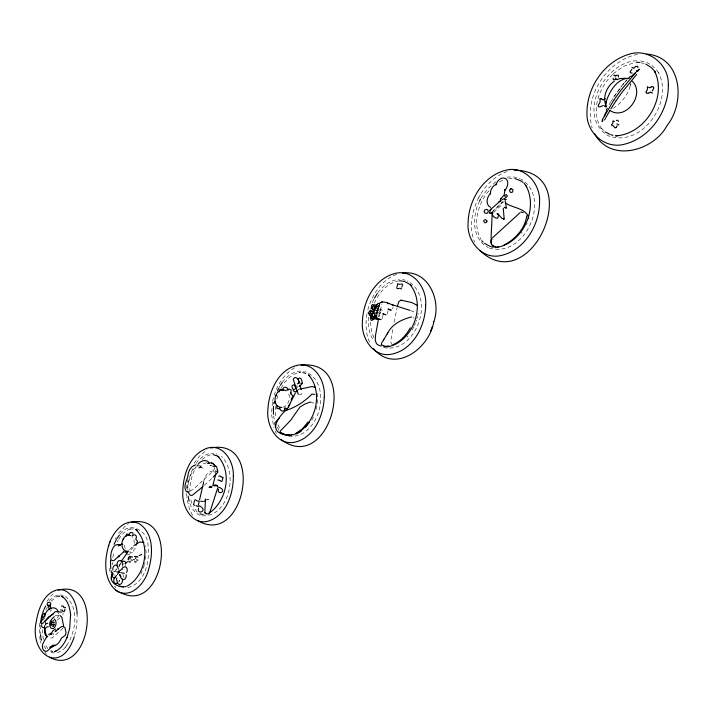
<?xml version="1.0" encoding="UTF-8"?>
<svg xmlns="http://www.w3.org/2000/svg" width="714" height="714" viewBox="0 0 714 714"><rect width="100%" height="100%" fill="white"/><g stroke="black" fill="none" stroke-linecap="round" stroke-linejoin="round"><path stroke-width="0.54" stroke-dasharray="3.57 2.68" d="M112.428 563.748L112.419 564.256L112.464 562.561M189.826 492.169C189.656 483.226 191.879 474.212 196.439 466.501M187.764 490.143C187.836 481.7 190.12 473.257 194.404 465.974M40.18 625.491L40.314 633.684M134.33 543.372L133.813 539.07L131.831 536.16M125.86 564.105L125.512 566.086M368.522 317.186C367.799 325.066 368.906 333.447 373.449 340.096M275.613 406.061L275.399 413.022L276.077 418.493M186.497 488.528L187.996 478.657M51.194 609.952L50.81 610.997L49.944 611.077M122.826 566.836L122.674 562.927M39.707 623.242L39.368 633.238M366.916 314.08C365.372 323.763 365.63 334.143 369.995 343.095M123.986 577.492L122.853 574.502M145.531 559.374L146.084 552.859L145.638 545.871M45.794 621.992L45.535 624.83M272.409 402.241L271.552 414.548L273.837 427.561M112.821 557.42L113.928 551.458M393.048 306.913L392.691 308.912M417.868 314.597L418.118 313.196M378.929 316.614L381.928 303.932M392.745 329.565L390.647 341.363L391.656 344.523M394.173 322.228L397.082 307.752M630.855 83.243L630.391 85.564L630.703 83.975C628.739 93.57 622.269 102.182 614.192 107.591M272.632 401.214C275.533 387.14 283.628 373.02 296.89 366.505M316.248 409.363L317.703 401.322L317.739 393.244M417.565 316.061L416.86 318.801M144.558 564.221L144.951 562.623M203.624 482.343C204.017 477.104 207.23 471.776 212.745 470.901M74.667 635.389L76.809 625.589L77.157 614.772M276.889 399.019L277.916 395.565M144.362 565.024L140.953 573.904M367.853 309.751C371.976 294.632 381.91 279.629 397.171 274.114M382.945 315.32L382.231 318.703M388.121 310.536L387.318 314.133M416.003 321.514L416.449 320.167M119.773 580.402L118.783 582.133M415.512 322.844L414.423 325.468M214.869 467.42L213.406 470.776L193.244 489.411L189.085 491.303M45.91 609.943L48.115 605.463M58.967 615.334L57.281 617.905M372.297 302.486L373.931 299.041M374.368 303.218C378.786 293.061 386.863 283.199 398.207 280.923M526.539 224.642L527.164 223.321M493.133 211.165L493.758 210.193M478.799 197.448C471.749 210.96 468.723 227.632 474.596 242.108M479.621 200.964C472.016 215.726 471.463 239.172 488.349 247.615M313.473 417.03L311.411 420.93M413.825 326.744L411.773 330.555M133.447 546.79L131.171 550.003L129.582 550.985M115.052 539.186L115.891 537.642M117.31 541.935L118.256 540.177M279.031 387.648L279.879 386.131M281.084 388.264C285.109 380.749 291.705 373.511 300.549 372.235L298.809 372.485L302.736 372.61M481.075 193.539C487.662 182.998 497.596 173.823 509.912 170.78M609.158 104.61L610.55 102.191M478.675 197.671L481.343 193.066M481.058 198.171L487.537 188.969L496.328 181.427M610.907 101.691L613.335 97.782M46.919 601.375L51.113 595.824L55.281 591.897M118.738 539.302C121.648 534.5 125.825 529.824 131.546 528.61L129.85 528.985L133.643 528.985M66.75 645.527C75.916 631.578 79.861 607.275 64.885 596.011M194.137 463.315L199.411 456.201L207.122 449.686M613.647 97.193L620.1 88.081M614.37 96.194L622.242 85.448M115.73 569.924L116.534 568.772M379.402 311.866L381.026 309.314L380.241 308.162M503.022 201.616L493.017 211.255M377.884 292.704C382.99 285.814 390.531 279.808 399.429 279.451M62.868 615.111L63.109 613.147M521.211 233.255L522.068 232.104M119.8 580.286L118.64 581.285M503.138 201.812L502.995 202.571L501.487 203.035M118.569 533.269L126.298 525.031M196.127 463.368C200.152 457.71 206.507 452.631 213.816 453.381M51.087 652.4C56.37 654.14 62.038 651.507 65.331 647.303M620.707 87.278L621.948 85.734M65.126 647.562L66.938 645.286M282.333 382.374C287.224 375.537 295.489 369.593 304.289 371.396M113.258 573.146L114.249 575.538M49.507 635.514L48.998 636.022M488.813 190.879C477.818 203.847 472.204 223.955 481.04 239.502M622.822 84.743L623.982 83.342M622.563 84.957L623.795 83.476M406.926 337.178L407.801 336.169M115.106 571.164L116.694 569.388M624.42 82.735L627.428 79.334M122.397 569.986L122.995 569.308M625.687 81.36L627.347 79.513M129.484 549.744L133.018 546.272M49.346 600.608L54.532 596.297L58.146 595.083M51.113 601.215L56.201 596.984M120.202 534.045C129.43 520.479 148.253 530.797 147.968 545.237C150.226 561.124 144.746 585.337 126.057 587.872M612.505 74.506C598.734 87.965 590.085 111.634 601.67 128.975L600.661 127.476L604.401 131.242M44.973 625.294L48.864 621.698M492.348 211.496L503.022 201.955M493.66 212.37L502.834 203.892M57.352 620.18L60.503 617.28M204.32 485.288L212.326 477.916M63.019 628.222L52.229 637.932L48.454 638.066M613.272 73.729L623.518 66.357L634.434 62.671M201.982 459.513L206.194 456.362L211.049 454.613M297.809 390.139L299.3 388.925M55.085 615.941L56.263 615.218L59.458 615.432M127.101 524.513L128.707 523.478M122.612 564.488L124.397 563.435M499.63 181.847L504.361 179.625M612.942 108.296L613.531 107.992M297.051 386.31L298.309 385.935M207.23 499.648L208.568 499.229L207.462 499.559M282.905 407.283C288.875 405.525 291.232 397.064 287.742 392.12M56.335 596.636L58.066 596.226M637.566 54.318C606.248 60.797 583.445 96.881 592.102 127.86M378.456 316.793L379.33 316.115L378.59 314.803M379.125 309.93L381.517 309.608L382.204 310.92L381.553 311.822L378.956 312.366M211.567 465.135L209.943 465.403L211.451 465.394M507.038 177.143L512.786 176.769L519.837 178.5M508.6 178.527L513.928 178.446M48.159 623.376L45.134 623.027M636.593 60.735C604.115 61.922 575.734 116.141 608.48 135.91C641.85 148.075 674.319 101.566 658.246 72.266M297.435 387.532L297.997 387.488M206.596 462.726L202.446 464.189L198.43 468.991L200.455 467.483L202.981 468.018L204.133 468.964M202.116 514.366L204.231 514.526M60.36 594.941L63.18 595.369M127.27 554.403L129.261 554.564L131.314 552.029L129.645 551.922L133.081 553.1L134.116 549.2L136.338 548.049L136.481 547.138M115.382 571.539L116.186 571.673M288.742 436.343C319.381 439.28 333.893 383.73 305.369 371.699M202.267 515.829C229.069 517.052 238.788 472.641 221.394 456.371M640.583 60.94L647.179 62.698L651.168 64.903M640.681 62.627L644.885 63.751M52.64 633.952L53.711 634.184L52.979 633.898M213.263 471.704L215.441 472.168M402.625 279.593L405.293 280.183M215.967 453.845L217.047 454.086M298.863 394.583L301.281 394.315L302.129 393.137L302.013 391.468M312.009 402.5L313.999 403.187M383.534 347.539C416.351 354.403 436.691 296.408 407.212 280.905M410.505 310.545L413.727 311.866L415.298 313.285M489.42 248.053C524.46 258.941 552.582 197.769 520.756 178.937M201.723 467.518C198.313 465.903 194.297 467.849 192.396 470.847C190.174 476.898 187.657 483.137 187.291 489.536M199.313 465.385L201.393 466.715M492.589 239.529L493.106 239.761M200.143 515.258C194.297 513.063 190.754 507.243 189.174 501.451M58.298 613.228L59.066 614.022M651.846 65.411L656.22 69.401L658.486 72.623M412.969 317.418L413.611 318.364M197.207 512.045L193.217 506.753M122.246 563.712L123.004 564.988M378.786 313.178L380.071 313.741L380.803 312.714L379.473 310.831M47.838 648.705L44.705 643.537M45.999 648.99L43.492 645.242M46.49 654.363L43.956 650.454M279.076 430.185L276.157 425.321M114.713 586.14L115.811 587.792M215.521 471.936L216.003 472.686M124.29 545.121L125.405 549.191M192.593 515.338L189.522 509.368L186.622 497.23M279.504 427.882L277.46 423.491M275.176 431.051L276.407 433.425M373.922 337.633L371.637 331.76L370.441 322.362M191.78 503.316L190.486 498.524M43.322 639.432L42.171 629.212M40.475 641.083L40.975 643.171M274.212 419.413L273.605 415.932M39.681 636.709L40.216 640.039M109.483 568.478L109.786 571.155M186.381 493.428L186.559 496.284"/><path stroke-width="1.07" d="M41.278 625.402C40.787 625.187 42.608 628.82 44.634 627.463M222.322 480.37L222.92 478.059M198.322 505.066L199.028 502.335M194.422 501.139L193.717 503.879M374.198 315.981L373.797 317.07M110.456 560.249L110.741 568.692M611.577 124.78L611.952 125.655L613.612 125.869M41.992 619.341L41.198 622.429M646.045 92.044L646.402 93.222L648.062 93.204M653.765 87.992L653.426 86.805L651.757 86.822M128.939 557.545L128.725 558.651M498.461 215.262L497.774 218.225C494.311 218.546 492.035 215.441 491.848 212.192M273.462 406.444L273.453 414.245M199.563 499.836L203.624 482.343M652.328 91.026L653.676 88.277M48.338 605.053L49.123 609.488M218.511 489.188C216.753 495.204 226.052 492.392 221.331 488.421M116.703 577.965L116.516 579.813L117.283 581.098M198.599 508.029C196.591 514.946 206.739 511.617 201.607 507.101M401.696 287.153L402.384 285.689M498.809 201.857L500.487 200.83L489.661 210.335L489.947 210.8L491.071 209.032M51.31 624.027L51.417 623.215M273.783 403.785L274.033 402.009M288.679 407.203L289.036 405.186L289.893 404.285M279.049 391.941L279.852 389.175L283.19 390.21L281.843 389.844L282.976 389.3L282.583 389.889C283.146 385.774 288.054 386.542 288.019 390.362M51.649 624.232L52.077 621.501M276.978 405.579L276.702 408.194L279.424 408.935M215.878 473.766L212.808 485.654M125.932 536.535L126.699 533.974L129.064 534.429M40.502 622.34L40.841 620.252M489.965 210.639L490.036 211.451M631.899 69.222L630.319 71.543M503.254 208.167L504.138 218.422M44.786 616.878C44.589 610.042 54.817 603.357 58.316 611.782M598.278 105.547L598.448 106.895L600.313 106.654M64.733 610.524L64.92 608.917M433.657 322.264C441.779 300.951 428.4 269.312 402.401 273.069M217.725 487.912L210.416 510.51L208.961 513.5L208.024 514L205.471 513.509L204.793 512.706L205.462 499.273L206.051 499.987L205.266 499.131M630.159 71.837L630.382 72.855L632.167 73.015M53.488 625.919L53.925 623.911M41.01 619.208L42.287 614.147M397.466 306.02L398.867 301.54L400.866 300.308M119.283 566.3L119.738 564.497L120.889 563.507M50.31 634.443L50.649 633.122M54.112 625.053L54.318 624.268M372.895 307.243L373.601 305.074L374.627 304.789L375.394 305.53L374.752 308.6L374.306 307.502M108.635 545.746C104.369 560.16 103.396 579.322 115.704 590.139C129.966 600.367 145.21 583.392 148.414 570.031C153.001 554.992 154.179 533.581 139.382 523.808C124.834 516.418 111.919 533.063 108.635 545.746L108.787 545.317M373.44 348.539C394.851 374.341 429.417 348.414 433.746 321.96M602.25 120.604L602.054 121.541L602.973 120.006M393.45 305.413C390.121 303.869 383.811 300.344 379.91 302.87C378.964 307.011 373.824 319.363 378.795 319.051M505.146 200.589L506.235 207.274M43.242 619.279L42.813 619.913L41.823 619.582M377.474 311.134L377.652 310.635M123.29 539.481L123.843 538.749M109.876 542.354L110.09 541.765M42.572 613.147L43.616 610.3M605.936 106.681L605.374 106.921L603.91 105.574M74.22 636.799C61.35 676.069 29.256 654.649 36.2 621.903C38.288 609.658 43.188 594.155 56.361 590.076C69.829 586.631 77.157 603.071 77.103 614.156M43.411 617.217C47.079 613.147 43.456 611.059 41.983 616.744M600.037 98.675L601.268 98.943M430.542 331.278L432.327 326.682M613.13 78.031L613.38 79.781L615.763 79.531M618.52 76.96L618.279 75.193L615.887 75.443M488.206 211.799L487.359 213.058L485.948 213.441L484.708 212.843L484.154 211.621L484.52 210.184L486.457 209.309L487.698 209.898L488.26 211.13M604.285 116.141L606.552 111.17M492.776 213.183L492.187 214.548L491.089 237.173L491.535 243.26M128.136 558.58L128.502 557.973M500.318 199.84L500.889 198.528M44.009 609.408L45.687 605.954M44.911 621.269L48.543 616.878L53.425 613.942M114.008 544.371L116.248 539.757M373.565 312.33L370.611 318.792L371.235 320.461L372.904 319.845L375.011 315.231M373.993 311.411L377.376 304.012L378.402 303.28L379.545 303.807M377.126 310.617L378.393 307.841M44.67 625.723L44.339 627.776L46.776 637.388M275.086 401.625L274.872 402.678L275.488 403.196M277.478 390.826L278.603 388.407M117.435 574.52L118.06 573.19L119.497 572.351M479.621 200.964L480.513 199.108M112.464 572.2L111.875 573.895L112.134 576.51L113.74 577.965L115.24 577.697M47.088 635.924C45.196 640.512 40.073 644.956 43.527 650.204L45.839 651.4L47.088 651.186L53.479 645.474M126.592 572.503C127.61 570.682 127.592 567.514 125.298 566.693L123.022 567.487L120.318 570.593M606.231 110.197L607.239 108.242M616.182 127.458L617.146 125.726M410.255 327.806C406.328 335.044 400.483 341.667 392.718 344.826M602.241 119.818L613.772 100.246M396.975 286.974L397.627 284.422M374.395 298.22L377.358 293.463M605.401 118.631L604.517 120.041M295.301 393.182L286.787 409.961M609.818 110.679L605.704 117.792M198.867 506.378L199.617 505.807L200.795 506.744M51.801 620.93L50.908 623.135L50.89 625.607M598.403 105.181L600.108 102.111L599.974 99.05M387.149 333.982L384.346 338.668M646.143 91.767L647.446 89.446L647.321 87.144M610.889 108.876L616.173 100.603M383.65 339.802L384.427 338.543M387.764 332.992C392.334 323.835 402.339 319.256 411.603 316.954M387.077 334.098L387.845 332.858M371.628 307.154L370.985 308.475L373.449 309.367M121.255 561.418L128.449 550.967M383.73 339.668L381.481 343.193L381.481 344.817L385.346 346.326L388.728 345.987M116.721 538.874L119.434 535M280.307 385.373L282.2 382.552M308.055 422.019L302.406 428.855L295.953 433.309M309.439 422.108L305.601 427.168M372.646 313.143L371.494 313.651M372.628 313.232L370.789 315.597L369.441 315.249L369.45 314.044L370.887 312L372.021 311.59M112.607 574.333C107.305 580.884 117.524 587.488 123.647 586.819M42.153 618.208L42.519 617.708M296.239 391.897L297.452 390.62M112.428 574.11L111.429 575.832L111.527 577.885M218.734 487.76L219.51 487.314L220.671 488.153M134.544 556.67L135.187 556.277L136.088 556.911M129.047 556.759L129.689 556.367L130.582 557M636.701 74.417L622.528 91.695A40.189 7.818 -53.4 0 0 616.227 100.585M198.09 464.305C200.348 460.833 205.864 458.897 208.97 462.395M637.281 70.757L620.966 90.16A43.554 9.452 -53.3 0 0 613.826 100.228M637.629 71.489L639.36 69.196L638.227 69.811M378.081 308.02L377.206 308.707M51.524 619.52C48.784 621.751 48.793 629.918 53.621 628.382M54.21 627.972C56.263 625.687 57.04 621.171 54.389 619.083M631.935 67.241L633.943 68.419M611.711 124.531L612.951 123.013L612.987 121.237M217.841 472.213L213.12 477.184M118.176 556.965L119.167 555.885L113.651 560.811L111.286 560.178C109.224 555.947 112.892 541.087 120.139 545.246M198.197 506.003L197.305 506.422L196.073 505.601M294.114 389.549L295.614 388.728M194.556 500.211L195.44 499.791L196.671 500.621M116.534 575.466C114.07 577.233 112.098 581.946 115.472 583.749L117.551 583.249M628.945 77.808L630.435 76.264M299.38 386.452L302.156 383.614C302.691 381.544 300.692 375.716 298.095 378.839L299.041 382.606M137.963 560.151L136.419 559.91M631.417 76.318L635.148 72.908M132.438 560.213L130.894 559.981M652.435 93.186L650.427 92.026M279.451 417.833L274.801 422.983L275.497 427.026M136.222 561.739L135.348 562.221L134.678 561.499M510.349 189.058L509.564 190.219L510.028 191.95L511.162 192.494L512.438 192.146L513.098 189.933L511.635 188.71L510.349 189.058L511.081 188.799M41.653 624.268L55.344 611.648L61.752 612.112M130.716 561.793L129.841 562.275L129.172 561.561M123.504 552.029L118.586 556.518M51.979 618.815L54.309 616.655M202.865 486.627L192.352 495.248L190.808 495.454L189.817 494.748L187.711 491.66M647.375 86.858L648.66 87.313M492.08 238.199L519.988 212.763M64.572 611.22L63.644 611.639L62.484 610.961M61.475 606.231L62.404 605.82L63.564 606.489M498.604 214.53L496.998 213.843M297.069 390.736L295.578 391.95L294.097 391.549L292.017 387.22L292.017 385.908L293.195 384.891L294.239 384.962L295.998 388.407M614.397 81.119C606.481 86.564 601.902 97.836 606.534 106.788M297.292 383.873L299.514 382.642M139.105 555.653L141.783 554.35M501.897 199.777L503.665 198.822M222.179 481.138L221.269 481.441L220.055 480.7M218.716 476.193L219.626 475.899L220.84 476.64M56.593 630.542L55.165 631.604L61.306 626.714L62.564 626.535L64.956 627.615L66.036 632.595L65.367 635.192L61.315 638.28C59.922 641.913 56.219 647.08 51.944 645.402L55.067 645.17L51.765 647.107L49.748 647.223L52.158 646.554M133.929 545.532L139.694 542.015L143.88 542.399M634.228 67.625L635.683 66.536M276.479 394.637L275.97 396.029M121.193 562.114L124.066 561.017L125.209 561.775L125.851 563.596M53.255 626.464L52.604 626.508M401.661 288.974L399.563 288.224M397.698 283.69L399.795 284.44M301.272 431.149L296.667 433.853M500.496 199.161L504.129 195.002L504.994 189.567L504.727 190.352C507.681 187.345 509.359 181.677 505.744 178.536C501.406 176.304 496.962 180.856 495.944 184.872L496.614 183.998C492.856 185.729 490.125 189.656 490.384 193.887L490.625 193.307C486.805 196.769 485.065 204.82 490.696 207.355M613.049 120.969L614.388 121.407M491.973 212.665L492.615 212.245M209.131 513.107C226.597 501.558 232.809 471.704 217.609 456.085L219.019 457.094M376.671 318.819L375.644 319.104L374.877 318.364L375.519 315.285L375.966 316.382M615.995 127.663L614.888 127.877L613.969 126.583M376.474 306.797L379.545 305.788M372.556 315.365L370.423 316.695L370.468 317.828L371.458 318.176M49.462 605.972L50.542 605.24L50.756 603.294L49.766 602.348L48.525 602.286L47.454 603.018L47.106 604.347L47.677 605.526L48.82 605.981M130.814 557.009L131.867 556.67L132.358 557.25M136.329 556.92L137.391 556.59L137.873 557.161M125.307 562.953L128.065 561.623M504.039 244.956C515.276 239.493 525.183 228.364 526.745 215.842M197.225 465.823L198.215 465.367M503.959 219.278L502.344 218.582M605.365 98.71L603.053 99.719L600.974 98.478M600.617 106.618L602.919 105.618M649.722 87.626L651.507 86.849M58.209 590.201C104.583 577.501 90.767 679.103 49.471 657.273M648.303 93.177L650.088 92.409M48.561 634.3L51.881 633.666M126.931 586.212C145.754 576.368 151.377 544.354 135.74 529.502L137.195 530.422M504.164 219.091L502.549 218.404M132.331 535.339L132.795 535.286L132.34 535.384C135.169 533.483 137.757 536.143 135.74 539.204L137.516 541.051L135.99 545.291M55.665 629.088L53.077 630.551L50.596 634.612L51.221 634.068L50.783 634.193M635.96 66.438L637.522 66.206L637.968 67.616M53.389 622.322L54.103 622.313M53.336 622.242L54.059 622.233M506.065 208.176L504.459 207.471M617.146 79.575L620.073 78.54L625.75 78.237M210.327 487.028L209.059 487.466L211.746 487.367M128.77 534.911L130.501 532.457L132.483 532.635L133.081 533.59M203.892 501.353L205.15 500.925M506.226 197.448L507.431 195.886L506.164 194.592L504.557 195.752L505.45 197.367M210.773 448.053C265.456 436.941 244.17 548.477 197.376 520.399M616.352 120.416L617.833 120.291L618.386 121.505M293.017 434.951C315.392 426.972 324.442 392.566 308.475 374.832L309.822 375.957M299.835 389.192L311.991 386.551L315.427 387.336M506.288 207.944L504.682 207.238M56.085 651.132L54.416 651.614C60.833 649.445 64.617 643.135 67.125 637.227L66.857 637.95L69.686 628.275L70.57 614.736L70.632 615.352C70.034 608.328 68.187 600.037 61.6 596.226L63.091 597.065M131.171 522.336C180.704 511.697 163.934 615.95 120.247 592.424M197.216 501.157L198.715 500.96L199.34 501.567M63.439 607.239L65.536 607.498M62.6 610.202L60.511 609.952M491.009 213.495L489.393 212.799M195.904 464.85C191.406 465.644 188.817 470.267 188.103 474.444C187.693 480.103 182.757 485.35 186.059 491.152L186.854 491.803L188.264 491.58M291.508 434.764L292.615 434.523M377.224 308.6L377.715 308.502L377.251 308.591M371.833 307.109L371.316 307.216M378.331 305.771L379.214 305.592M221.019 476.943L223.143 477.389M219.876 480.379L217.752 479.933M374.252 310.92L368.763 312.045L368.121 312.946L369.245 314.321L374.082 313.348M376.198 310.519L378.143 310.126M375.055 313.151L377.983 312.562M388.63 346.647C413.736 340.926 426.392 304.2 409.89 284.351L411.139 285.609M301.013 365.193C361.355 358.187 329.645 476.229 280.932 439.44M286.814 389.933L289.295 389.076L291.151 389.969L290.741 393.476L290.803 392.834L290.964 394.137L293.07 395.958L291.428 398.698L291.321 400.411M500.389 200.973L501.415 200.911M400.625 284.092L402.134 284.038L402.723 284.85M398.733 288.554L397.225 288.617L396.636 287.813M126.2 552.083L124.084 551.958L123.584 551.199M498.488 246.741C493.633 248.883 488.688 243.188 491.509 239.083M490.884 213.379L489.277 212.683M375.359 310.001L373.556 310.813L373.208 312.161L373.761 313.294M124.816 586.765L125.994 586.587M495.445 247.615C522.291 244.242 539.159 208.595 525.736 185.381M290.402 434.924L284.609 434.576M291.553 435.228C287.742 435.37 282.985 435.245 280.102 432.479L280.334 431.006L290.553 420.439L299.925 407.069L304.744 404.142L309.974 402.116L311.188 402.277M388.005 346.843L383.784 346.656M58.066 596.226L59.789 596.163M381.214 319.64L377.652 318.649L379.054 319.14M119.872 545.451L118.194 545.826L121.005 544.282L122.862 544.264M212.826 466.117L215.03 466.59L214.03 464.466L211.531 462.824L207.685 463.279L209.023 463.243M401.518 300.291L411.826 302.575L416.914 305.208M381.669 301.852L382.276 301.835M400.447 300.317L401.964 300.282M513.866 170.137C587.551 170.628 531.635 300.041 479.79 250.436M281.86 407.382C269.678 407.444 275.479 384.962 286.118 390.808M520.872 211.96L523.264 212.611M504.379 198.742L505.976 199.456M617.369 135.847L615.539 135.856C644.903 134.544 667.769 97.72 654.568 71.105L655.479 72.667M194.717 505.253L193.414 504.637M388.925 309.483L389.371 309.537M391.245 310.072L388.014 309.073L390.79 310.019M383.73 314.276L384.177 314.33L382.82 313.874L386.042 314.874M504.396 198.92L506.003 199.625M636.201 62.27L639.601 62.421M399.188 280.825L401.83 280.968M134.437 559.785L133.518 559.499M128.948 559.856L128.029 559.571M215.325 470.99L217.859 471.535L216.637 466.679L214.914 465.546M127.717 551.315C117.828 550.869 121.612 532.019 130.921 535.67M47.731 636.629C43.358 636.103 43.42 626.312 48.382 626.705M51.738 624.795L52.283 624.857M51.801 624.875L52.345 624.937M53.113 620.243L53.72 620.386M52.836 622.572L53.434 622.715M114.035 571.343L114.633 571.503M646.393 54.068C681.861 56.522 685.663 102.289 667.188 125.334C653.649 151.145 610.354 163.211 594.459 133.482M119.22 572.307L118.551 572.235L119.765 572.387M123.915 586.908L119.452 586.069M124.406 573.28L120.827 572.682M118.943 572.262L116.748 571.896M491.339 246.865L493.267 247.214M200.67 501.157L202.856 501.576M209.764 486.261L211.96 486.707M213.156 454.675L217.172 455.925M50.926 651.088L52.604 651.454M402.687 281.155L404.383 281.53M302.156 383.614L300.674 383.204M610.863 134.767L612.978 135.276M287.207 409.06L284.636 408.051L286.002 408.399L284.85 408.926L285.243 408.337C284.681 412.433 279.727 411.692 279.808 407.846L279.656 407.89M200.09 513.821L202.116 514.366M387.461 303.352L388.996 303.771M314.606 394.396L311.938 394.119C304.459 401.607 295.739 407.462 285.591 410.523C278.879 416.512 268.384 430.792 283.333 434.255M629.195 78.299C616.869 77.924 608.515 92.775 605.775 103.36L606.052 101.799L605.659 105.975M286.082 434.933L280.772 432.613M514.901 178.571L520.319 180.633L522.737 182.284M60.012 615.504L61.868 617.271L63.698 626.383M392.12 304.691L409.782 310.295M381.374 346.058L378.036 344.933L376.501 343.657L375.252 340.417L375.528 335.375L378.5 318.944L377.072 319.31L376.385 318.498L373.931 312.268M303.512 372.717L305.744 373.413M490.438 246.553L484.547 243.394M636.665 70.552L637.673 70.918M41.457 623.733L40.859 623.197M57.602 628.954L58.557 629.302M616.923 123.879L618.958 124.977M649.472 87.59L650.026 87.804M405.186 281.851L409.068 283.86M609.881 134.366L605.204 131.92M496.069 247.463L492.365 245.143M43.045 617.592L44.232 618.449M498.729 214.468L497.292 213.62M505.316 202.838C512.206 208.185 526.977 208.051 528.717 218.377M645.902 64.108L651.293 67.571L653.551 69.936M115.704 590.139L117.176 590.996M117.783 591.353L119.292 592.236M377.367 304.485L375.796 304.949L376.037 307.761M211.531 462.824L212.317 463.341M213.29 463.975L214.03 464.466M617.119 79.736L615.236 77.996M126.083 551.44L126.771 553.752M609.702 110.322C625.625 121.496 645.875 94.159 632.167 81.164M615.78 76.255L614.049 75.041L613.781 75.479M481.709 240.698L483.083 242.108M497.747 213.923L501.924 218.27M205.114 512.777L205.828 513.589M371.512 310.697L370.093 310.197L369.629 311.527M373.895 305.413L372.342 304.539L371.458 305.547L373.52 311.233M523.79 182.9L526.816 186.747M298.273 394.217L293.204 379.116C295.301 374.948 299.693 379.902 299.104 383.061M117.846 566.488L115.989 564.988C113.571 565.015 112.517 567.978 112.839 570.022M654.033 70.615L654.997 71.989M122.433 562.275L120.728 560.552L118.765 560.668C116.302 562.587 116.909 566.148 118.301 568.54M119.881 574.868L121.005 576.662M372.967 309.1L372.681 308.082M376.51 310.581L376.849 311.161M49.944 604.588L50.98 608.953M119.408 572.084L118.819 569.781M129.948 557.982L130.189 558.705M135.455 557.902L135.705 558.625M374.297 306.44L375.118 308.51M116.855 581.892L118.105 583.927L119.443 584.534C121.969 584.373 122.879 581.267 122.362 579.152M299.835 385.158L301.29 389.362M119.657 574.413L121.157 578.269L123.031 579.786C125.494 579.777 126.548 576.769 126.217 574.699M41.082 638.423L41.519 640.208M189.094 501.192L188.112 496.123M111.045 570.682L111.429 572.628M40.403 634.675L40.868 637.522M295.864 385.703L295.962 386.345M374.234 316.097L374.475 318.926L373.601 319.613L372.637 319.131L372.119 316.338M214.12 485.957A4.284 2.606 -26.1 0 1 217.957 486.743M213.709 485.234A4.266 2.847 -34 0 1 217.547 486.02M233.335 475.747C233.603 493.383 226.454 515.767 207.792 521.265C191.843 525.209 182.016 506.538 182.784 492.901C182.73 475.595 189.629 454.193 207.506 448.071C223.473 443.537 233.987 461.94 233.335 475.747M668.331 84.805C668.768 110.732 650.9 137.079 625.482 143.933C605.758 150.136 585.989 132.768 586.979 112.705C586.917 87.527 603.83 62.305 628.079 54.559C647.928 47.311 669.063 64.099 668.331 84.805M539.561 201.741C539.57 224.839 524.915 249.998 501.371 255.425C482.494 260.271 466.715 241.234 468.072 223.393C468.366 200.884 482.289 176.804 504.816 170.494C523.951 164.613 540.641 183.507 539.561 201.741M425.687 305.155C425.33 325.852 413.281 349.976 391.388 354.215C373.297 357.821 360.909 337.874 362.409 321.764C363.007 301.531 374.484 278.451 395.485 273.328C413.727 268.964 427.088 288.679 425.687 305.155M324.254 397.27C323.576 415.646 314.151 437.878 294.516 442.261C276.702 445.795 266.17 425.008 267.884 409.756C268.741 391.477 278.21 369.299 297.854 365.166C315.356 362.007 325.709 382.24 324.254 397.27M486.948 221.054L486.653 222.206L485.101 222.902L483.664 221.438L483.958 220.296L485.511 219.591L486.948 221.054M603.705 99.558L603.053 99.719L603.705 99.558"/></g></svg>
